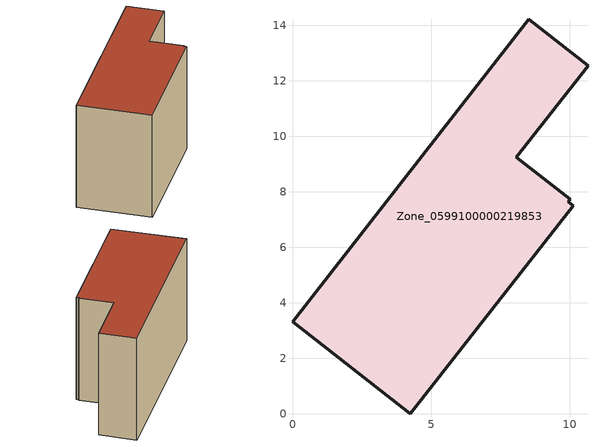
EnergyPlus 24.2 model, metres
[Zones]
Zone_0599100000219853
 floor ground (C_G): 10.11,7.49 4.25,0 0,3.32 8.52,14.21 10.65,12.54 8.06,9.24 10.01,7.72 9.94,7.63 z4.03
 wall outside (C_F): 8.52,14.21 0,3.32 4.25,0 10.11,7.49 9.94,7.63 10.01,7.72 8.06,9.24 10.65,12.54 8.52,14.21 z4.03:12.15
 roof outside (C_R): 4.25,0 10.11,7.49 9.94,7.63 10.01,7.72 8.06,9.24 10.65,12.54 8.52,14.21 0,3.32 z12.15
[BUILDING]
Pand.0599100000219853: North Axis=0; Terrain=City; Loads Convergence Tolerance Value=0.04; Temperature Convergence Tolerance Value=0.4; Solar Distribution=FullExterior; Maximum Number of Warmup Days=25; Minimum Number of Warmup Days=1
[Site:Location]
Rotterdam.The.Hague.AP_ZH_NLD Design_Conditions: Latitude=51.96; Longitude=4.45; Time Zone=1; Elevation=-4.5
[SITE:GROUNDTEMPERATURE:BUILDINGSURFACE]
18, 18, 18, 18, 18, 18, 18, 18, 18, 18, 18, 18
[MATERIAL] Thermal Absorptance=0.9; Solar Absorptance=0.7; Visible Absorptance=0.7
Name | Roughness | Thickness | Conductivity | Density | Specific Heat
G.TI.1975-1991 | MediumSmooth | 0.15 | 0.288461 | 540 | 1210
F.TI.1975-1991 | Rough | 0.3 | 0.230769 | 1920 | 840
R.TI.1975-1991 | MediumRough | 0.2 | 0.153846 | 1500 | 1000
[CONSTRUCTION]
C_G: G.TI.1975-1991
C_F: F.TI.1975-1991
C_R: R.TI.1975-1991
[ZONE]
Zone_0599100000219853: Type=1; Multiplier=1; Ceiling Height=Autocalculate; Volume=Autocalculate; Floor Area=autocalculate; Part of Total Floor Area=Yes
[ZONEINFILTRATION:DESIGNFLOWRATE]
Infil_Zone_0599100000219853: Zone or ZoneList or Space or SpaceList=Zone_0599100000219853; Schedule=AlwaysOn; Design Flow Rate Calculation Method=Flow/Area; Flow Rate per Floor Area=0.003; Constant Term Coefficient=1; Temperature Term Coefficient=0; Velocity Term Coefficient=0; Velocity Squared Term Coefficient=0
[HVACTEMPLATE:ZONE:IDEALLOADSAIRSYSTEM]
Zone_0599100000219853: Maximum Heating Supply Air Temperature=50; Minimum Cooling Supply Air Temperature=13; Maximum Heating Supply Air Humidity Ratio=0.0156; Minimum Cooling Supply Air Humidity Ratio=0.0077; Heating Limit=NoLimit; Cooling Limit=NoLimit; Dehumidification Control Type=ConstantSensibleHeatRatio; Cooling Sensible Heat Ratio=0.7; Dehumidification Setpoint=60; Humidification Control Type=None; Humidification Setpoint=30; Outdoor Air Method=None; Outdoor Air Flow Rate per Person=0.00944; Outdoor Air Flow Rate per Zone Floor Area=0; Outdoor Air Flow Rate per Zone=0; Demand Controlled Ventilation Type=None; Outdoor Air Economizer Type=NoEconomizer; Heat Recovery Type=None; Sensible Heat Recovery Effectiveness=0.7; Latent Heat Recovery Effectiveness=0.65
[ZONECONTROL:THERMOSTAT]
ThermostatControl_Zone_0599100000219853: Zone or ZoneList=Zone_0599100000219853; Control Type Schedule=DualSetpointControlType; Control 1=Thermostat_Zone_0599100000219853; Temperature Difference Between Cutout And Setpoint=0
[THERMOSTATSETPOINT:DUALSETPOINT]
Thermostat_Zone_0599100000219853: Heating Setpoint Temperature Schedule=HeatingSetpoint_Zone_0599100000219853; Cooling Setpoint Temperature Schedule=CoolingSetpoint_Zone_0599100000219853
[SCHEDULE:COMPACT]
HeatingSetpoint_Zone_0599100000219853: Through: 12/31, For: AllDays, Until: 24:00, 21
CoolingSetpoint_Zone_0599100000219853: Through: 12/31, For: AllDays, Until: 24:00, 24
DualSetpointControlType: Through: 12/31, For: AllDays, Until: 24:00, 4
AlwaysOn: Through: 12/31, For: AllDays, Until: 24:00, 1
